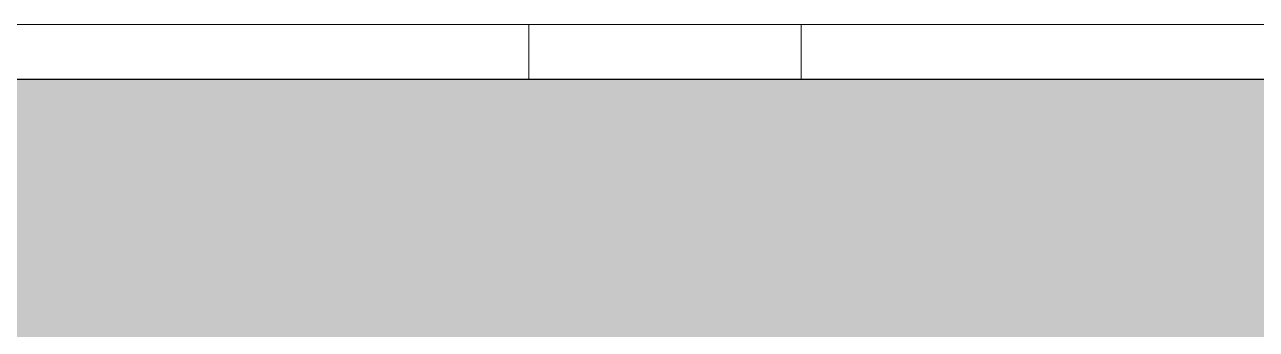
# Model space of a CAD drawing. Header units: millimetres. Extents: x 652554 to 1678317, y -308114 to 170803.
# Drawn here: x 747686.9 to 747799.3, y -99733.8 to -99706 of the extents above; entities that cross this region are included whole.
import ezdxf

# ---------------------------------------------------------------- set-up
doc = ezdxf.new("R2010")
doc.units = ezdxf.units.MM
doc.linetypes.add('Centre', pattern=[31.75, 6.35, -4.7625, 15.875, -4.7625])
for name, color, linetype, lineweight in [('A-FLOR-FNSH', 2, 'Continuous', 70), ('A-FLOR-LEVL', 3, 'Continuous', 9), ('A-FLOR-PATT', 1, 'Continuous', 70), ('A-GENM', 1, 'Continuous', 9)]:
    doc.layers.add(name, color=color, linetype=linetype, lineweight=lineweight)

# ---------------------------------------------------------------- blocks, each defined once
blk = doc.blocks.new('DPA_Drainage Gutter_Landscape_Type A - DPA_Drainage Gutter_Landscape_Type A-17956717-2241-01 ENTRANCE 2 ENLARGED ELEVATION 1')
at = {"layer": 'A-GENM'}
for p, q in [((-632112.39, 101225), (-631717.39, 101225)), ((-632112.39, 101225), (-631717.39, 101225)), ((-631717.39, 101225), (-632112.39, 101225)), ((-632112.39, 101225), (-631717.39, 101225)), ((-631717.39, 101225), (-632112.39, 101225)), ((-632112.39, 101225), (-631717.39, 101225)), ((-631717.39, 101225), (-632112.39, 101225)), ((-632112.39, 101225), (-631717.39, 101225)), ((-631717.39, 101225), (-632112.39, 101225)), ((-632112.39, 101225), (-631717.39, 101225)), ((-631717.39, 101225), (-632112.39, 101225)), ((-632112.39, 101225), (-631717.39, 101225)), ((-631717.39, 101225), (-632112.39, 101225)), ((-632112.39, 101225), (-631717.39, 101225)), ((-631717.39, 101225), (-632112.39, 101225)), ((-632112.39, 101225), (-631717.39, 101225)), ((-631717.39, 101225), (-632112.39, 101225)), ((-632112.39, 101225), (-631717.39, 101225)), ((-631717.39, 101225), (-632112.39, 101225)), ((-632112.39, 101225), (-631717.39, 101225)), ((-631717.39, 101225), (-632112.39, 101225)), ((-632112.39, 101225), (-631717.39, 101225)), ((-631717.39, 101225), (-632112.39, 101225)), ((-632112.39, 101225), (-631717.39, 101225)), ((-631717.39, 101225), (-632112.39, 101225)), ((-632112.39, 101225), (-631717.39, 101225)), ((-631717.39, 101225), (-632112.39, 101225)), ((-632112.39, 101225), (-631717.39, 101225)), ((-631717.39, 101225), (-632112.39, 101225)), ((-632112.39, 101225), (-631717.39, 101225)), ((-631717.39, 101225), (-632112.39, 101225)), ((-632112.39, 101225), (-631717.39, 101225)), ((-631717.39, 101225), (-632112.39, 101225)), ((-632112.39, 101225), (-631717.39, 101225)), ((-631717.39, 101225), (-632112.39, 101225)), ((-632112.39, 101225), (-631717.39, 101225)), ((-631717.39, 101225), (-632112.39, 101225)), ((-632112.39, 101225), (-631717.39, 101225)), ((-631717.39, 101225), (-632112.39, 101225)), ((-632112.39, 101225), (-631717.39, 101225)), ((-631717.39, 101225), (-632112.39, 101225)), ((-631729.39, 101225), (-631829.39, 101225)), ((-631829.39, 101225), (-631729.39, 101225)), ((-631729.39, 101225), (-631829.39, 101225)), ((-631829.39, 101225), (-631729.39, 101225)), ((-631729.39, 101225), (-631829.39, 101225)), ((-631829.39, 101225), (-631729.39, 101225)), ((-631729.39, 101225), (-631829.39, 101225)), ((-631829.39, 101225), (-631729.39, 101225)), ((-631729.39, 101225), (-631829.39, 101225)), ((-631829.39, 101225), (-631729.39, 101225)), ((-631729.39, 101225), (-631829.39, 101225)), ((-631829.39, 101225), (-631729.39, 101225)), ((-631729.39, 101225), (-631829.39, 101225)), ((-631829.39, 101225), (-631729.39, 101225)), ((-631729.39, 101225), (-631829.39, 101225)), ((-631829.39, 101225), (-631729.39, 101225)), ((-631729.39, 101225), (-631829.39, 101225)), ((-631829.39, 101225), (-631729.39, 101225)), ((-631729.39, 101225), (-631829.39, 101225)), ((-631829.39, 101225), (-631729.39, 101225)), ((-631729.39, 101225), (-631829.39, 101225)), ((-631829.39, 101225), (-631729.39, 101225)), ((-631729.39, 101225), (-631829.39, 101225)), ((-631829.39, 101225), (-631729.39, 101225)), ((-631729.39, 101225), (-631829.39, 101225)), ((-631829.39, 101225), (-631729.39, 101225)), ((-631729.39, 101225), (-631829.39, 101225)), ((-631829.39, 101225), (-631729.39, 101225)), ((-631729.39, 101225), (-631829.39, 101225)), ((-631829.39, 101225), (-631729.39, 101225)), ((-631729.39, 101225), (-631829.39, 101225)), ((-631829.39, 101225), (-631729.39, 101225)), ((-631729.39, 101225), (-631829.39, 101225)), ((-631829.39, 101225), (-631729.39, 101225)), ((-631729.39, 101225), (-631829.39, 101225)), ((-631829.39, 101225), (-631729.39, 101225)), ((-631729.39, 101225), (-631829.39, 101225)), ((-631829.39, 101225), (-631729.39, 101225)), ((-631729.39, 101225), (-631829.39, 101225)), ((-631829.39, 101225), (-631729.39, 101225)), ((-631729.39, 101225), (-631829.39, 101225))]:
    blk.add_line(p, q, dxfattribs=at)
blk = doc.blocks.new('DPA_Drainage Gutter_Landscape_Type A - DPA_Drainage Gutter_Landscape_Type A-17303507-2241-01 ENTRANCE 2 ENLARGED ELEVATION 1')
at = {"layer": 'A-GENM'}
for p, q in [((-632056.25, 101225), (-631758.75, 101225)), ((-631960.09, 101225), (-631669.59, 101225)), ((-631887.02, 101225), (-631819.91, 101225)), ((-631880.85, 101225), (-631813.73, 101225)), ((-631877.02, 101225), (-631809.91, 101225)), ((-631873.85, 101225), (-631806.73, 101225)), ((-631867.02, 101225), (-631799.91, 101225)), ((-631863.85, 101225), (-631796.73, 101225)), ((-631857.02, 101225), (-631789.91, 101225)), ((-631853.85, 101225), (-631786.73, 101225)), ((-631847.02, 101225), (-631779.91, 101225)), ((-631843.85, 101225), (-631776.73, 101225)), ((-631837.02, 101225), (-631769.91, 101225)), ((-631833.52, 101225), (-631766.73, 101225)), ((-631829.91, 101225), (-631823.41, 101225)), ((-631827.02, 101225), (-631759.91, 101225)), ((-631823.85, 101225), (-631756.73, 101225)), ((-631819.91, 101225), (-631813.41, 101225)), ((-631817.02, 101225), (-631749.91, 101225)), ((-631813.85, 101225), (-631746.73, 101225)), ((-631813.73, 101225), (-631810.23, 101225)), ((-631809.91, 101225), (-631803.41, 101225)), ((-631807.67, 101225), (-631721.06, 101225)), ((-631807.02, 101225), (-631739.91, 101225)), ((-631806.73, 101225), (-631800.23, 101225)), ((-631803.85, 101225), (-631736.73, 101225)), ((-631799.91, 101225), (-631793.41, 101225)), ((-631796.47, 101225), (-631729.91, 101225)), ((-631796.47, 101225), (-631790.23, 101225)), ((-631793.85, 101225), (-631726.73, 101225)), ((-631789.91, 101225), (-631783.41, 101225)), ((-631787.02, 101225), (-631719.91, 101225)), ((-631786.73, 101225), (-631780.23, 101225)), ((-631783.85, 101225), (-631716.73, 101225)), ((-631783.62, 101225), (-631486.12, 101225)), ((-631783.62, 101225), (-631783.62, 101220)), ((-631779.91, 101225), (-631773.41, 101225)), ((-631777.02, 101225), (-631709.91, 101225)), ((-631776.73, 101225), (-631770.23, 101225)), ((-631774.05, 101225), (-631687.45, 101225)), ((-631773.85, 101225), (-631706.73, 101225)), ((-631769.91, 101225), (-631763.41, 101225)), ((-631767.02, 101225), (-631699.91, 101225)), ((-631766.73, 101225), (-631760.23, 101225)), ((-631763.85, 101225), (-631696.73, 101225)), ((-631759.91, 101225), (-631753.41, 101225)), ((-631758.75, 101225), (-631416.67, 101225)), ((-631758.75, 101220), (-631758.75, 101225)), ((-631757.02, 101225), (-631689.91, 101225)), ((-631756.73, 101225), (-631750.23, 101225)), ((-631753.85, 101225), (-631686.73, 101225)), ((-631749.91, 101225), (-631743.41, 101225)), ((-631747.02, 101225), (-631679.91, 101225)), ((-631746.73, 101225), (-631740.23, 101225)), ((-631743.85, 101225), (-631676.73, 101225)), ((-631739.91, 101225), (-631733.41, 101225)), ((-631737.02, 101225), (-631669.91, 101225)), ((-631736.73, 101225), (-631730.23, 101225)), ((-631733.85, 101225), (-631666.73, 101225)), ((-631729.91, 101225), (-631723.41, 101225)), ((-631727.02, 101225), (-631659.91, 101225)), ((-631726.73, 101225), (-631720.23, 101225)), ((-631723.85, 101225), (-631656.73, 101225)), ((-631721.06, 101225), (-631430.56, 101225)), ((-631719.91, 101225), (-631713.41, 101225))]:
    blk.add_line(p, q, dxfattribs=at)

msp = doc.modelspace()

# ---------------------------------------------------------------- hatches: boundary and pattern name
at = {"layer": 'A-FLOR-PATT', "lineweight": 9}
h = msp.add_hatch(dxfattribs=at)
h.set_pattern_fill('FP_1', color=256, style=0, pattern_type=2)
h.set_pattern_definition([(50, (755994.4, -200931.02), (364.3679, -31.8783), [38.1, -419.1]), (355, (755994.4, -200931.02), (-70.4859, 382.1133), [30.48, -335.28]), (100.451, (756024.76, -200933.68), (293.885, 350.2334), [32.38, -356.18]), (46.184, (755994.4, -200829.4), (542.1585, -84.0858), [57.15, -628.65]), (96.636, (756039.57, -200836.4), (474.805, 494.8554), [48.57, -534.27]), (351.184, (755994.4, -200829.4), (474.8102, 494.85), [45.72, -502.92]), (21, (756045.2, -200854.82), (303.2285, -204.5305), [38.1, -419.1]), (326, (756045.2, -200854.82), (123.6039, 368.376), [30.48, -335.28]), (71.451, (756070.46, -200871.86), (426.8341, 163.8427), [32.38, -356.18]), (37.5, (755994.4, -200931.02), (6.17665, 169.11015), [16.764, -314.452, 16.764, -323.596, -336.55]), (37.5, (755994.4, -200931.02), (6.17665, 169.11015), [-671.576, 16.764, -319.786]), (7.5, (755994.4, -200931.02), (133.63888, 200.3615), [16.764, -177.292, 16.764, -306.832, -128.27]), (7.5, (755994.4, -200931.02), (133.63888, 200.3615), [-517.652, 16.764, -111.506]), (327.5, (755881.11, -200931.02), (271.18182, -11.45836), [16.764, -110.236, 16.764, -379.476, -525.78]), (327.5, (755881.11, -200931.02), (271.18182, -11.45836), [-523.24, 16.764, -509.016]), (317.5, (755830.3, -200931.02), (296.2585, 50.85285), [16.764, -148.336, 16.764, -246.38, -373.38]), (317.5, (755830.3, -200931.02), (296.2585, 50.85285), [-428.244, 16.764, -356.616])])
h.paths.add_polyline_path([(749159.9004, -99861.019), (750447.1965, -99861.019), (750447.1965, -99711.019), (745767.6922, -99711.019), (745767.6922, -99861.019), (748990.5098, -99861.019)])
h.paths.add_polyline_path([(754072.2274, -99861.019), (754219.175, -99861.019), (754219.175, -99711.019), (751295.7247, -99711.019), (751295.7247, -99861.019), (753733.4462, -99861.019)])

# ---------------------------------------------------------------- linework, layer by layer
at = {"layer": 'A-FLOR-FNSH', "color": 7, "lineweight": 25}
msp.add_line((754219.175, -99711.019), (745767.6922, -99711.019), dxfattribs=at)
at = {"layer": 'A-FLOR-LEVL', "linetype": 'Centre'}
msp.add_line((738408.1734, -99711.019), (763874.9509, -99711.019), dxfattribs=at)

# ---------------------------------------------------------------- block references
at = {"layer": 'A-GENM'}
for name in ['DPA_Drainage Gutter_Landscape_Type A - DPA_Drainage Gutter_Landscape_Type A-17956717-2241-01 ENTRANCE 2 ENLARGED ELEVATION 1', 'DPA_Drainage Gutter_Landscape_Type A - DPA_Drainage Gutter_Landscape_Type A-17303507-2241-01 ENTRANCE 2 ENLARGED ELEVATION 1']:
    msp.add_blockref(name, (1379516.5465, -200931.019), dxfattribs=at)

doc.saveas('drawing.dxf')
